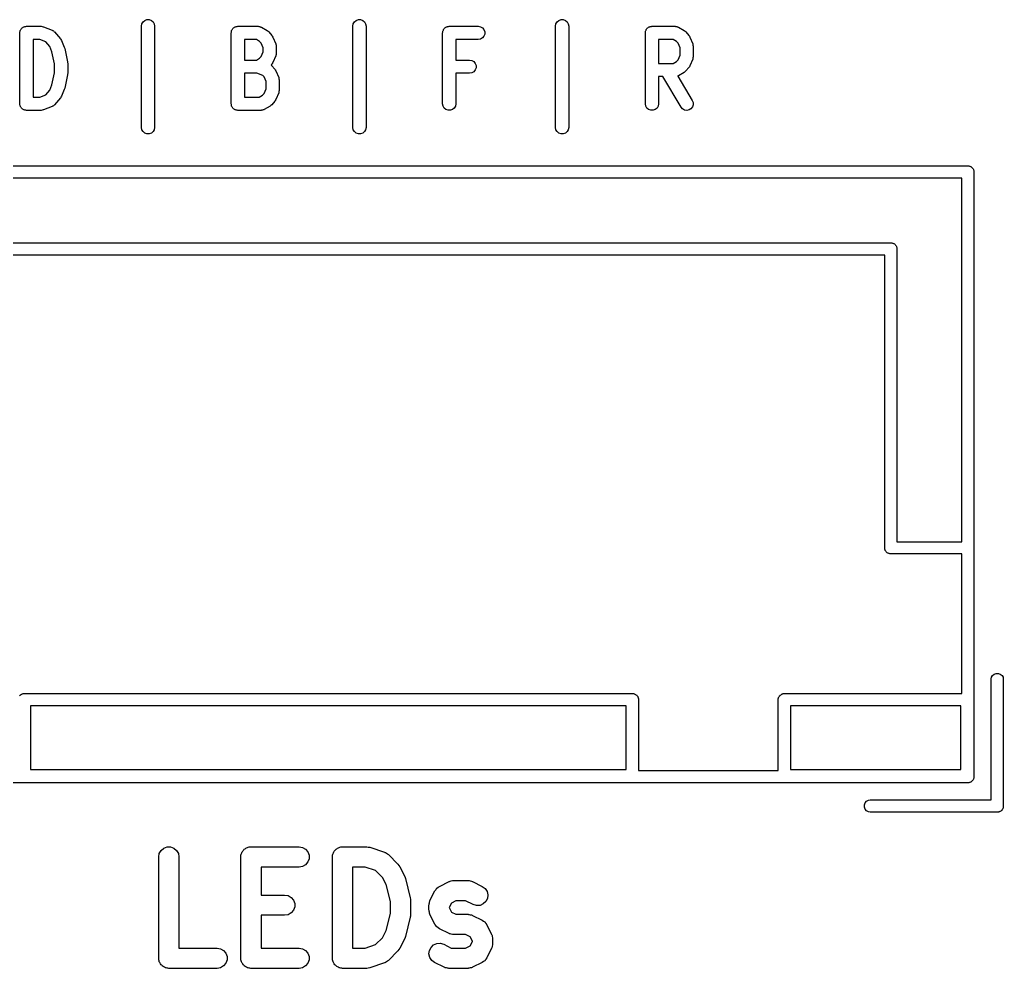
# Model space of a CAD drawing. Extents: x 100.8 to 195, y -113.5 to -35.1.
# Drawn here: x 137.8 to 147.51, y -99.25 to -89.89 of the extents above; entities that cross this region are included whole.
import ezdxf

# ---------------------------------------------------------------- set-up
doc = ezdxf.new("R2010")
doc.units = 0
doc.header["$MEASUREMENT"] = 0
doc.layers.add('BLACK', color=7, linetype='CONTINUOUS')

msp = doc.modelspace()

# ---------------------------------------------------------------- linework, layer by layer
at = {"layer": 'BLACK', "linetype": 'CONTINUOUS'}
for p, q in [((137.826, -89.9712), (137.83, -89.9669)), ((137.83, -89.9669), (137.835, -89.964)), ((137.835, -89.964), (137.839, -89.9604)), ((137.839, -89.9604), (137.844, -89.9584)), ((137.844, -89.9584), (137.849, -89.9556)), ((137.849, -89.9556), (137.855, -89.9546)), ((137.855, -89.9546), (137.86, -89.9527)), ((137.86, -89.9527), (137.866, -89.9527)), ((137.866, -89.9527), (137.871, -89.9517)), ((137.871, -89.9517), (138.014, -89.9517)), ((138.014, -89.9517), (138.015, -89.9518)), ((138.015, -89.9518), (138.016, -89.9517)), ((138.016, -89.9517), (138.026, -89.9537)), ((138.026, -89.9537), (138.037, -89.9556)), ((138.037, -89.9556), (138.037, -89.9559)), ((138.037, -89.9559), (138.038, -89.9561)), ((138.038, -89.9561), (138.124, -89.9894)), ((139.006, -89.95), (139.01, -89.9278)), ((139.006, -90.95), (139.006, -89.95)), ((139.01, -89.9278), (139.022, -89.9082)), ((139.022, -89.9082), (139.039, -89.8937)), ((139.039, -89.8937), (139.06, -89.886)), ((139.06, -89.886), (139.083, -89.886)), ((139.083, -89.886), (139.104, -89.8937)), ((139.104, -89.8937), (139.121, -89.9082)), ((139.121, -89.9082), (139.133, -89.9278)), ((139.133, -89.9278), (139.136, -89.95)), ((139.136, -89.95), (139.136, -90.95)), ((139.912, -89.9712), (139.915, -89.9669)), ((139.915, -89.9669), (139.92, -89.964)), ((139.92, -89.964), (139.925, -89.9604)), ((139.925, -89.9604), (139.93, -89.9584)), ((139.93, -89.9584), (139.935, -89.9556)), ((139.935, -89.9556), (139.941, -89.9546)), ((139.941, -89.9546), (139.946, -89.9527)), ((139.946, -89.9527), (139.952, -89.9527)), ((139.952, -89.9527), (139.957, -89.9517)), ((139.957, -89.9517), (140.157, -89.9517)), ((140.157, -89.9517), (140.163, -89.9527)), ((140.163, -89.9527), (140.169, -89.9527)), ((140.169, -89.9527), (140.174, -89.9546)), ((140.174, -89.9546), (140.179, -89.9556)), ((140.179, -89.9556), (140.184, -89.9585)), ((140.184, -89.9585), (140.19, -89.9605)), ((140.19, -89.9605), (140.247, -89.9939)), ((141.092, -89.95), (141.096, -89.9278)), ((141.092, -90.95), (141.092, -89.95)), ((141.096, -89.9278), (141.107, -89.9082)), ((141.107, -89.9082), (141.125, -89.8937)), ((141.125, -89.8937), (141.146, -89.886)), ((141.146, -89.886), (141.168, -89.886)), ((141.168, -89.886), (141.19, -89.8937)), ((141.19, -89.8937), (141.207, -89.9082)), ((141.207, -89.9082), (141.218, -89.9278)), ((141.218, -89.9278), (141.222, -89.95)), ((141.222, -89.95), (141.222, -90.95)), ((141.997, -89.9712), (142.001, -89.9669)), ((142.001, -89.9669), (142.006, -89.964)), ((142.006, -89.964), (142.01, -89.9604)), ((142.01, -89.9604), (142.016, -89.9584)), ((142.016, -89.9584), (142.021, -89.9556)), ((142.021, -89.9556), (142.026, -89.9546)), ((142.026, -89.9546), (142.032, -89.9527)), ((142.032, -89.9527), (142.037, -89.9527)), ((142.037, -89.9527), (142.043, -89.9517)), ((142.043, -89.9517), (142.329, -89.9517)), ((142.329, -89.9517), (142.351, -89.9556)), ((142.351, -89.9556), (142.37, -89.9669)), ((142.37, -89.9669), (142.385, -89.9842)), ((143.092, -89.95), (143.096, -89.9278)), ((143.092, -90.95), (143.092, -89.95)), ((143.096, -89.9278), (143.107, -89.9082)), ((143.107, -89.9082), (143.125, -89.8937)), ((143.125, -89.8937), (143.146, -89.886)), ((143.146, -89.886), (143.168, -89.886)), ((143.168, -89.886), (143.19, -89.8937)), ((143.19, -89.8937), (143.207, -89.9082)), ((143.207, -89.9082), (143.218, -89.9278)), ((143.218, -89.9278), (143.222, -89.95)), ((143.222, -89.95), (143.222, -90.95)), ((143.997, -89.9712), (144.001, -89.9669)), ((144.001, -89.9669), (144.006, -89.964)), ((144.006, -89.964), (144.01, -89.9604)), ((144.01, -89.9604), (144.016, -89.9584)), ((144.016, -89.9584), (144.021, -89.9556)), ((144.021, -89.9556), (144.026, -89.9546)), ((144.026, -89.9546), (144.032, -89.9527)), ((144.032, -89.9527), (144.037, -89.9527)), ((144.037, -89.9527), (144.043, -89.9517)), ((144.043, -89.9517), (144.271, -89.9517)), ((144.271, -89.9517), (144.277, -89.9527)), ((144.277, -89.9527), (144.283, -89.9527)), ((144.283, -89.9527), (144.288, -89.9546)), ((144.288, -89.9546), (144.294, -89.9556)), ((144.294, -89.9556), (144.299, -89.9585)), ((144.299, -89.9585), (144.304, -89.9605)), ((144.304, -89.9605), (144.361, -89.9939)), ((137.806, -90.0167), (137.807, -90.0111)), ((137.806, -90.7167), (137.806, -90.0167)), ((137.807, -90.0054), (137.809, -90)), ((137.807, -90.0111), (137.807, -90.0054)), ((137.809, -90), (137.81, -89.9944)), ((137.81, -89.9944), (137.813, -89.9895)), ((137.813, -89.9895), (137.815, -89.9842)), ((137.815, -89.9842), (137.819, -89.9798)), ((137.819, -89.9798), (137.822, -89.9749)), ((137.822, -89.9749), (137.826, -89.9712)), ((138.124, -89.9894), (138.128, -89.9918)), ((138.128, -89.9918), (138.132, -89.9934)), ((138.132, -89.9934), (138.137, -89.9976)), ((138.137, -89.9976), (138.143, -90.0011)), ((138.143, -90.0011), (138.146, -90.0048)), ((138.146, -90.0048), (138.149, -90.0077)), ((138.149, -90.0077), (138.206, -90.0744)), ((139.892, -90.0167), (139.893, -90.0111)), ((139.892, -90.7167), (139.892, -90.0167)), ((139.893, -90.0054), (139.895, -90)), ((139.893, -90.0111), (139.893, -90.0054)), ((139.895, -90), (139.896, -89.9944)), ((139.896, -89.9944), (139.899, -89.9895)), ((139.899, -89.9895), (139.901, -89.9842)), ((139.901, -89.9842), (139.905, -89.9798)), ((139.905, -89.9798), (139.907, -89.9749)), ((139.907, -89.9749), (139.912, -89.9712)), ((140.247, -89.9939), (140.255, -90.0008)), ((140.255, -90.0008), (140.264, -90.0077)), ((140.264, -90.0077), (140.292, -90.041)), ((140.292, -90.041), (140.297, -90.0495)), ((140.297, -90.0495), (140.303, -90.0577)), ((140.303, -90.0577), (140.331, -90.1244)), ((141.978, -90.0167), (141.979, -90.0111)), ((141.978, -90.7167), (141.978, -90.0167)), ((141.979, -90.0054), (141.981, -90)), ((141.979, -90.0111), (141.979, -90.0054)), ((141.981, -90), (141.982, -89.9944)), ((141.982, -89.9944), (141.985, -89.9895)), ((141.985, -89.9895), (141.987, -89.9842)), ((141.987, -89.9842), (141.99, -89.9798)), ((141.99, -89.9798), (141.993, -89.9749)), ((141.993, -89.9749), (141.997, -89.9712)), ((142.37, -90.0665), (142.351, -90.0777)), ((142.385, -90.0492), (142.37, -90.0665)), ((142.385, -89.9842), (142.393, -90.0054)), ((142.393, -90.028), (142.385, -90.0492)), ((142.393, -90.0054), (142.393, -90.028)), ((143.978, -90.0167), (143.979, -90.0111)), ((143.978, -90.7167), (143.978, -90.0167)), ((143.979, -90.0054), (143.981, -90)), ((143.979, -90.0111), (143.979, -90.0054)), ((143.981, -90), (143.982, -89.9944)), ((143.982, -89.9944), (143.985, -89.9895)), ((143.985, -89.9895), (143.987, -89.9842)), ((143.987, -89.9842), (143.99, -89.9798)), ((143.99, -89.9798), (143.993, -89.9749)), ((143.993, -89.9749), (143.997, -89.9712)), ((144.361, -89.9939), (144.37, -90.0008)), ((144.37, -90.0008), (144.378, -90.0077)), ((144.378, -90.0077), (144.406, -90.041)), ((144.406, -90.041), (144.412, -90.0495)), ((144.412, -90.0495), (144.417, -90.0577)), ((144.417, -90.0577), (144.445, -90.1244)), ((137.936, -90.0817), (137.936, -90.6517)), ((138.002, -90.0817), (137.936, -90.0817)), ((138.061, -90.1047), (138.002, -90.0817)), ((138.101, -90.1514), (138.061, -90.1047)), ((138.123, -90.2031), (138.101, -90.1514)), ((138.206, -90.0744), (138.212, -90.0828)), ((138.212, -90.0828), (138.217, -90.0911)), ((138.217, -90.0911), (138.245, -90.1577)), ((138.245, -90.1577), (138.247, -90.1639)), ((138.247, -90.1639), (138.249, -90.1697)), ((140.022, -90.0817), (140.022, -90.285)), ((140.14, -90.0817), (140.022, -90.0817)), ((140.172, -90.1006), (140.14, -90.0817)), ((140.187, -90.1181), (140.172, -90.1006)), ((140.206, -90.1633), (140.187, -90.1181)), ((140.206, -90.2033), (140.206, -90.1633)), ((140.331, -90.1244), (140.332, -90.1262)), ((140.332, -90.1262), (140.333, -90.1278)), ((140.333, -90.1278), (140.334, -90.1371)), ((140.334, -90.1371), (140.336, -90.1464)), ((140.336, -90.1464), (140.336, -90.1482)), ((140.336, -90.1482), (140.336, -90.15)), ((140.336, -90.15), (140.336, -90.2167)), ((142.329, -90.0817), (142.108, -90.0817)), ((142.108, -90.0817), (142.108, -90.285)), ((142.351, -90.0777), (142.329, -90.0817)), ((144.108, -90.0817), (144.108, -90.3183)), ((144.254, -90.0817), (144.108, -90.0817)), ((144.286, -90.1006), (144.254, -90.0817)), ((144.301, -90.1181), (144.286, -90.1006)), ((144.321, -90.1633), (144.301, -90.1181)), ((144.321, -90.2367), (144.321, -90.1633)), ((144.445, -90.1244), (144.446, -90.1262)), ((144.446, -90.1262), (144.447, -90.1278)), ((144.447, -90.1278), (144.448, -90.1371)), ((144.448, -90.1371), (144.451, -90.1464)), ((144.451, -90.1464), (144.45, -90.1482)), ((144.45, -90.1482), (144.451, -90.15)), ((144.451, -90.15), (144.451, -90.25)), ((138.149, -90.3236), (138.123, -90.2031)), ((138.249, -90.1697), (138.278, -90.303)), ((140.172, -90.266), (140.187, -90.2486)), ((140.187, -90.2486), (140.206, -90.2033)), ((140.331, -90.2423), (140.303, -90.3089)), ((140.332, -90.2405), (140.331, -90.2423)), ((140.333, -90.2389), (140.332, -90.2405)), ((140.334, -90.2295), (140.333, -90.2389)), ((140.336, -90.2203), (140.334, -90.2295)), ((140.336, -90.2167), (140.336, -90.2185)), ((140.336, -90.2185), (140.336, -90.2203)), ((144.301, -90.2819), (144.321, -90.2367)), ((144.451, -90.2536), (144.448, -90.2629)), ((144.451, -90.25), (144.45, -90.2518)), ((144.45, -90.2518), (144.451, -90.2536)), ((138.149, -90.4098), (138.149, -90.3236)), ((138.278, -90.303), (138.278, -90.3099)), ((138.278, -90.3099), (138.279, -90.3167)), ((138.279, -90.3167), (138.279, -90.4167)), ((140.022, -90.285), (140.14, -90.285)), ((140.14, -90.285), (140.172, -90.266)), ((140.292, -90.3256), (140.285, -90.334)), ((140.285, -90.334), (140.286, -90.3345)), ((140.286, -90.3345), (140.289, -90.3381)), ((140.289, -90.3381), (140.292, -90.341)), ((140.297, -90.3172), (140.292, -90.3256)), ((140.292, -90.341), (140.321, -90.3744)), ((140.303, -90.3089), (140.297, -90.3172)), ((142.108, -90.285), (142.243, -90.285)), ((142.243, -90.285), (142.265, -90.2889)), ((142.265, -90.2889), (142.285, -90.3002)), ((142.285, -90.3002), (142.299, -90.3175)), ((142.299, -90.3175), (142.307, -90.3387)), ((142.307, -90.3387), (142.307, -90.3613)), ((144.108, -90.3183), (144.254, -90.3183)), ((144.254, -90.3183), (144.286, -90.2994)), ((144.286, -90.2994), (144.301, -90.2819)), ((144.412, -90.3505), (144.406, -90.359)), ((144.417, -90.3423), (144.412, -90.3505)), ((144.445, -90.2756), (144.417, -90.3423)), ((144.446, -90.2738), (144.445, -90.2756)), ((144.447, -90.2722), (144.446, -90.2738)), ((144.448, -90.2629), (144.447, -90.2722)), ((138.123, -90.5302), (138.149, -90.4098)), ((138.278, -90.4303), (138.249, -90.5636)), ((138.279, -90.4167), (138.278, -90.4234)), ((138.278, -90.4234), (138.278, -90.4303)), ((140.022, -90.415), (140.022, -90.6517)), ((140.145, -90.415), (140.022, -90.415)), ((140.204, -90.438), (140.145, -90.415)), ((140.216, -90.4514), (140.204, -90.438)), ((140.235, -90.4967), (140.216, -90.4514)), ((140.321, -90.3744), (140.326, -90.3828)), ((140.326, -90.3828), (140.331, -90.3911)), ((140.331, -90.3911), (140.36, -90.4577)), ((142.243, -90.415), (142.108, -90.415)), ((142.108, -90.415), (142.108, -90.7167)), ((142.265, -90.4111), (142.243, -90.415)), ((142.285, -90.3998), (142.265, -90.4111)), ((142.299, -90.3825), (142.285, -90.3998)), ((142.307, -90.3613), (142.299, -90.3825)), ((144.149, -90.4483), (144.108, -90.4483)), ((144.108, -90.4483), (144.108, -90.7167)), ((144.33, -90.7501), (144.149, -90.4483)), ((144.299, -90.4415), (144.297, -90.4425)), ((144.297, -90.4425), (144.441, -90.6832)), ((144.304, -90.4395), (144.299, -90.4415)), ((144.361, -90.4061), (144.304, -90.4395)), ((144.37, -90.3992), (144.361, -90.4061)), ((144.378, -90.3923), (144.37, -90.3992)), ((144.406, -90.359), (144.378, -90.3923)), ((138.101, -90.5819), (138.123, -90.5302)), ((140.235, -90.57), (140.235, -90.4967)), ((140.36, -90.4577), (140.36, -90.4595)), ((140.36, -90.4595), (140.361, -90.4611)), ((140.361, -90.4611), (140.363, -90.4705)), ((140.363, -90.4705), (140.365, -90.4797)), ((140.365, -90.4797), (140.365, -90.4815)), ((140.365, -90.4815), (140.365, -90.4833)), ((140.365, -90.4833), (140.365, -90.5833)), ((138.002, -90.6517), (138.061, -90.6287)), ((138.061, -90.6287), (138.101, -90.5819)), ((138.217, -90.6423), (138.211, -90.6505)), ((138.245, -90.5756), (138.217, -90.6423)), ((138.247, -90.5695), (138.245, -90.5756)), ((138.249, -90.5636), (138.247, -90.5695)), ((140.168, -90.6517), (140.201, -90.6327)), ((140.201, -90.6327), (140.216, -90.6153)), ((140.216, -90.6153), (140.235, -90.57)), ((140.36, -90.6089), (140.331, -90.6756)), ((140.361, -90.6056), (140.36, -90.6072)), ((140.36, -90.6072), (140.36, -90.6089)), ((140.363, -90.5962), (140.361, -90.6056)), ((140.365, -90.587), (140.363, -90.5962)), ((140.365, -90.5833), (140.365, -90.5851)), ((140.365, -90.5851), (140.365, -90.587)), ((137.807, -90.7223), (137.806, -90.7167)), ((137.807, -90.728), (137.807, -90.7223)), ((137.809, -90.7333), (137.807, -90.728)), ((137.81, -90.7389), (137.809, -90.7333)), ((137.813, -90.7438), (137.81, -90.7389)), ((137.815, -90.7492), (137.813, -90.7438)), ((137.936, -90.6517), (138.002, -90.6517)), ((138.124, -90.7439), (138.038, -90.7772)), ((138.128, -90.7415), (138.124, -90.7439)), ((138.132, -90.74), (138.128, -90.7415)), ((138.137, -90.7357), (138.132, -90.74)), ((138.143, -90.7322), (138.137, -90.7357)), ((138.146, -90.7286), (138.143, -90.7322)), ((138.149, -90.7256), (138.146, -90.7286)), ((138.206, -90.659), (138.149, -90.7256)), ((138.211, -90.6505), (138.206, -90.659)), ((139.893, -90.7223), (139.892, -90.7167)), ((139.893, -90.728), (139.893, -90.7223)), ((139.895, -90.7333), (139.893, -90.728)), ((139.896, -90.7389), (139.895, -90.7333)), ((139.899, -90.7438), (139.896, -90.7389)), ((139.901, -90.7492), (139.899, -90.7438)), ((140.022, -90.6517), (140.168, -90.6517)), ((140.276, -90.7395), (140.218, -90.7728)), ((140.284, -90.7325), (140.276, -90.7395)), ((140.292, -90.7256), (140.284, -90.7325)), ((140.321, -90.6923), (140.292, -90.7256)), ((140.326, -90.6838), (140.321, -90.6923)), ((140.331, -90.6756), (140.326, -90.6838)), ((141.982, -90.7389), (141.978, -90.7167)), ((141.993, -90.7584), (141.982, -90.7389)), ((142.104, -90.7389), (142.093, -90.7584)), ((142.108, -90.7167), (142.104, -90.7389)), ((143.982, -90.7389), (143.978, -90.7167)), ((143.993, -90.7584), (143.982, -90.7389)), ((144.104, -90.7389), (144.093, -90.7584)), ((144.108, -90.7167), (144.104, -90.7389)), ((144.441, -90.6832), (144.45, -90.7043)), ((144.45, -90.7269), (144.443, -90.7482)), ((144.45, -90.7043), (144.45, -90.7269)), ((137.819, -90.7535), (137.815, -90.7492)), ((137.822, -90.7584), (137.819, -90.7535)), ((137.826, -90.7621), (137.822, -90.7584)), ((137.83, -90.7665), (137.826, -90.7621)), ((137.835, -90.7693), (137.83, -90.7665)), ((137.839, -90.773), (137.835, -90.7693)), ((137.844, -90.7749), (137.839, -90.773)), ((137.849, -90.7777), (137.844, -90.7749)), ((137.855, -90.7787), (137.849, -90.7777)), ((137.86, -90.7807), (137.855, -90.7787)), ((137.866, -90.7807), (137.86, -90.7807)), ((137.871, -90.7817), (137.866, -90.7807)), ((138.014, -90.7817), (137.871, -90.7817)), ((138.015, -90.7815), (138.014, -90.7817)), ((138.016, -90.7816), (138.015, -90.7815)), ((138.026, -90.7796), (138.016, -90.7816)), ((138.037, -90.7777), (138.026, -90.7796)), ((138.038, -90.7772), (138.037, -90.7774)), ((138.037, -90.7774), (138.037, -90.7777)), ((139.905, -90.7535), (139.901, -90.7492)), ((139.907, -90.7584), (139.905, -90.7535)), ((139.912, -90.7621), (139.907, -90.7584)), ((139.915, -90.7665), (139.912, -90.7621)), ((139.92, -90.7693), (139.915, -90.7665)), ((139.925, -90.773), (139.92, -90.7693)), ((139.93, -90.7749), (139.925, -90.773)), ((139.935, -90.7777), (139.93, -90.7749)), ((139.941, -90.7787), (139.935, -90.7777)), ((139.946, -90.7807), (139.941, -90.7787)), ((139.952, -90.7807), (139.946, -90.7807)), ((139.957, -90.7817), (139.952, -90.7807)), ((140.186, -90.7817), (139.957, -90.7817)), ((140.191, -90.7807), (140.186, -90.7817)), ((140.197, -90.7806), (140.191, -90.7807)), ((140.202, -90.7787), (140.197, -90.7806)), ((140.208, -90.7777), (140.202, -90.7787)), ((140.213, -90.7748), (140.208, -90.7777)), ((140.218, -90.7728), (140.213, -90.7748)), ((142.01, -90.773), (141.993, -90.7584)), ((142.032, -90.7807), (142.01, -90.773)), ((142.054, -90.7807), (142.032, -90.7807)), ((142.075, -90.773), (142.054, -90.7807)), ((142.093, -90.7584), (142.075, -90.773)), ((144.01, -90.773), (143.993, -90.7584)), ((144.032, -90.7807), (144.01, -90.773)), ((144.054, -90.7807), (144.032, -90.7807)), ((144.075, -90.773), (144.054, -90.7807)), ((144.093, -90.7584), (144.075, -90.773)), ((144.345, -90.7672), (144.33, -90.7501)), ((144.365, -90.7781), (144.345, -90.7672)), ((144.387, -90.7817), (144.365, -90.7781)), ((144.409, -90.7774), (144.387, -90.7817)), ((144.428, -90.7657), (144.409, -90.7774)), ((144.443, -90.7482), (144.428, -90.7657)), ((139.01, -90.9722), (139.006, -90.95)), ((139.022, -90.9918), (139.01, -90.9722)), ((139.039, -91.0063), (139.022, -90.9918)), ((139.06, -91.014), (139.039, -91.0063)), ((139.083, -91.014), (139.06, -91.014)), ((139.104, -91.0063), (139.083, -91.014)), ((139.121, -90.9918), (139.104, -91.0063)), ((139.133, -90.9722), (139.121, -90.9918)), ((139.136, -90.95), (139.133, -90.9722)), ((141.096, -90.9722), (141.092, -90.95)), ((141.107, -90.9918), (141.096, -90.9722)), ((141.125, -91.0063), (141.107, -90.9918)), ((141.146, -91.014), (141.125, -91.0063)), ((141.168, -91.014), (141.146, -91.014)), ((141.19, -91.0063), (141.168, -91.014)), ((141.207, -90.9918), (141.19, -91.0063)), ((141.218, -90.9722), (141.207, -90.9918)), ((141.222, -90.95), (141.218, -90.9722)), ((143.096, -90.9722), (143.092, -90.95)), ((143.107, -90.9918), (143.096, -90.9722)), ((143.125, -91.0063), (143.107, -90.9918)), ((143.146, -91.014), (143.125, -91.0063)), ((143.168, -91.014), (143.146, -91.014)), ((143.19, -91.0063), (143.168, -91.014)), ((143.207, -90.9918), (143.19, -91.0063)), ((143.218, -90.9722), (143.207, -90.9918)), ((143.222, -90.95), (143.218, -90.9722)), ((134.535, -91.33), (147.165, -91.33)), ((147.165, -91.33), (147.171, -91.33)), ((147.165, -91.33), (147.165, -91.33)), ((147.171, -91.33), (147.176, -91.3318)), ((147.176, -91.3318), (147.181, -91.3327)), ((147.181, -91.3327), (147.185, -91.3354)), ((147.185, -91.3354), (147.19, -91.3372)), ((147.19, -91.3372), (147.195, -91.3407)), ((147.195, -91.3407), (147.199, -91.3433)), ((147.199, -91.3433), (147.203, -91.3474)), ((147.203, -91.3474), (147.207, -91.3508)), ((147.207, -91.3508), (147.209, -91.3555)), ((147.209, -91.3555), (147.213, -91.3595)), ((147.213, -91.3595), (147.215, -91.3645)), ((147.215, -91.3645), (147.217, -91.3692)), ((147.217, -91.3692), (147.218, -91.3744)), ((147.218, -91.3744), (147.22, -91.3794)), ((147.22, -91.3794), (147.22, -91.3847)), ((147.22, -91.3847), (147.22, -91.3848)), ((147.22, -91.3848), (147.22, -97.3652)), ((147.1, -91.45), (134.6, -91.45)), ((147.1, -95.04), (147.1, -91.45)), ((135.295, -92.09), (146.405, -92.09)), ((146.405, -92.09), (146.411, -92.09)), ((146.405, -92.09), (146.405, -92.09)), ((146.411, -92.09), (146.416, -92.0918)), ((146.416, -92.0918), (146.421, -92.0927)), ((146.421, -92.0927), (146.425, -92.0954)), ((146.425, -92.0954), (146.43, -92.0972)), ((146.43, -92.0972), (146.435, -92.1007)), ((146.435, -92.1007), (146.439, -92.1033)), ((146.439, -92.1033), (146.443, -92.1074)), ((146.443, -92.1074), (146.447, -92.1108)), ((146.447, -92.1108), (146.449, -92.1155)), ((146.449, -92.1155), (146.453, -92.1195)), ((146.453, -92.1195), (146.455, -92.1245)), ((146.455, -92.1245), (146.457, -92.1292)), ((146.457, -92.1292), (146.458, -92.1344)), ((146.458, -92.1344), (146.46, -92.1394)), ((146.46, -92.1394), (146.46, -92.1447)), ((146.46, -92.1447), (146.46, -92.1448)), ((146.46, -92.1448), (146.46, -95.04)), ((146.34, -92.21), (135.36, -92.21)), ((146.34, -95.1052), (146.34, -92.21)), ((146.34, -95.1053), (146.34, -95.1052)), ((146.34, -95.1106), (146.34, -95.1053)), ((146.342, -95.1156), (146.34, -95.1106)), ((146.46, -95.04), (147.1, -95.04)), ((146.343, -95.1208), (146.342, -95.1156)), ((146.345, -95.1255), (146.343, -95.1208)), ((146.347, -95.1305), (146.345, -95.1255)), ((146.351, -95.1345), (146.347, -95.1305)), ((146.353, -95.1392), (146.351, -95.1345)), ((146.357, -95.1426), (146.353, -95.1392)), ((146.361, -95.1467), (146.357, -95.1426)), ((146.365, -95.1493), (146.361, -95.1467)), ((146.37, -95.1528), (146.365, -95.1493)), ((146.375, -95.1546), (146.37, -95.1528)), ((146.379, -95.1573), (146.375, -95.1546)), ((146.384, -95.1582), (146.379, -95.1573)), ((146.389, -95.16), (146.384, -95.1582)), ((146.395, -95.16), (146.389, -95.16)), ((147.1, -95.16), (146.395, -95.16)), ((146.395, -95.16), (146.395, -95.16)), ((147.1, -96.54), (147.1, -95.16)), ((147.393, -96.3792), (147.403, -96.3608)), ((147.403, -96.3608), (147.42, -96.3472)), ((147.42, -96.3472), (147.439, -96.34)), ((147.439, -96.34), (147.461, -96.34)), ((147.461, -96.34), (147.48, -96.3472)), ((147.48, -96.3472), (147.497, -96.3608)), ((147.497, -96.3608), (147.507, -96.3792)), ((147.39, -96.3948), (147.393, -96.3792)), ((147.39, -97.59), (147.39, -96.3948)), ((147.507, -96.3792), (147.51, -96.3948)), ((147.51, -96.3948), (147.51, -97.6552)), ((137.803, -96.5608), (137.807, -96.5574)), ((137.807, -96.5574), (137.811, -96.5533)), ((137.811, -96.5533), (137.815, -96.5507)), ((137.815, -96.5507), (137.82, -96.5472)), ((137.82, -96.5472), (137.825, -96.5454)), ((137.825, -96.5454), (137.829, -96.5427)), ((137.829, -96.5427), (137.834, -96.5418)), ((137.834, -96.5418), (137.839, -96.54)), ((137.839, -96.54), (137.845, -96.54)), ((137.845, -96.54), (137.845, -96.54)), ((137.845, -96.54), (143.855, -96.54)), ((143.855, -96.54), (143.855, -96.54)), ((143.855, -96.54), (143.861, -96.54)), ((143.861, -96.54), (143.866, -96.5418)), ((143.866, -96.5418), (143.871, -96.5427)), ((143.871, -96.5427), (143.875, -96.5454)), ((143.875, -96.5454), (143.88, -96.5472)), ((143.88, -96.5472), (143.885, -96.5507)), ((143.885, -96.5507), (143.889, -96.5533)), ((143.889, -96.5533), (143.893, -96.5574)), ((143.893, -96.5574), (143.897, -96.5608)), ((143.897, -96.5608), (143.899, -96.5655)), ((143.899, -96.5655), (143.903, -96.5695)), ((143.903, -96.5695), (143.905, -96.5745)), ((145.295, -96.5745), (145.297, -96.5695)), ((145.297, -96.5695), (145.301, -96.5655)), ((145.301, -96.5655), (145.303, -96.5608)), ((145.303, -96.5608), (145.307, -96.5574)), ((145.307, -96.5574), (145.311, -96.5533)), ((145.311, -96.5533), (145.315, -96.5507)), ((145.315, -96.5507), (145.32, -96.5472)), ((145.32, -96.5472), (145.325, -96.5454)), ((145.325, -96.5454), (145.329, -96.5427)), ((145.329, -96.5427), (145.334, -96.5418)), ((145.334, -96.5418), (145.339, -96.54)), ((145.339, -96.54), (145.345, -96.54)), ((145.345, -96.54), (145.345, -96.54)), ((145.345, -96.54), (147.1, -96.54)), ((137.91, -96.66), (137.91, -97.29)), ((143.79, -96.66), (137.91, -96.66)), ((143.79, -97.29), (143.79, -96.66)), ((143.905, -96.5745), (143.907, -96.5792)), ((143.907, -96.5792), (143.908, -96.5844)), ((143.908, -96.5844), (143.91, -96.5894)), ((143.91, -96.5894), (143.91, -96.5947)), ((143.91, -96.5947), (143.91, -96.5948)), ((143.91, -96.5948), (143.91, -97.3)), ((145.29, -96.5894), (145.292, -96.5844)), ((145.29, -96.5947), (145.29, -96.5894)), ((145.29, -96.5948), (145.29, -96.5947)), ((145.29, -97.3), (145.29, -96.5948)), ((145.292, -96.5844), (145.293, -96.5792)), ((145.293, -96.5792), (145.295, -96.5745)), ((145.41, -96.66), (145.41, -97.29)), ((147.09, -96.66), (145.41, -96.66)), ((147.09, -97.29), (147.09, -96.66)), ((137.91, -97.29), (143.79, -97.29)), ((143.91, -97.3), (145.29, -97.3)), ((145.41, -97.29), (147.09, -97.29)), ((147.165, -97.42), (134.535, -97.42)), ((147.171, -97.42), (147.165, -97.42)), ((147.165, -97.42), (147.165, -97.42)), ((147.176, -97.4182), (147.171, -97.42)), ((147.181, -97.4173), (147.176, -97.4182)), ((147.185, -97.4146), (147.181, -97.4173)), ((147.19, -97.4128), (147.185, -97.4146)), ((147.195, -97.4093), (147.19, -97.4128)), ((147.199, -97.4067), (147.195, -97.4093)), ((147.203, -97.4026), (147.199, -97.4067)), ((147.207, -97.3992), (147.203, -97.4026)), ((147.209, -97.3945), (147.207, -97.3992)), ((147.213, -97.3905), (147.209, -97.3945)), ((147.215, -97.3855), (147.213, -97.3905)), ((147.217, -97.3808), (147.215, -97.3855)), ((147.218, -97.3756), (147.217, -97.3808)), ((147.22, -97.3706), (147.218, -97.3756)), ((147.22, -97.3652), (147.22, -97.3653)), ((147.22, -97.3653), (147.22, -97.3706)), ((146.14, -97.6394), (146.147, -97.6195)), ((146.147, -97.6195), (146.161, -97.6033)), ((146.161, -97.6033), (146.179, -97.5927)), ((146.179, -97.5927), (146.195, -97.59)), ((146.195, -97.59), (147.39, -97.59)), ((146.14, -97.6606), (146.14, -97.6394)), ((146.147, -97.6805), (146.14, -97.6606)), ((146.161, -97.6967), (146.147, -97.6805)), ((146.179, -97.7073), (146.161, -97.6967)), ((146.195, -97.71), (146.179, -97.7073)), ((147.455, -97.71), (146.195, -97.71)), ((147.461, -97.71), (147.455, -97.71)), ((147.455, -97.71), (147.455, -97.71)), ((147.466, -97.7082), (147.461, -97.71)), ((147.471, -97.7073), (147.466, -97.7082)), ((147.475, -97.7046), (147.471, -97.7073)), ((147.48, -97.7028), (147.475, -97.7046)), ((147.485, -97.6993), (147.48, -97.7028)), ((147.489, -97.6967), (147.485, -97.6993)), ((147.493, -97.6926), (147.489, -97.6967)), ((147.497, -97.6892), (147.493, -97.6926)), ((147.499, -97.6845), (147.497, -97.6892)), ((147.503, -97.6805), (147.499, -97.6845)), ((147.505, -97.6755), (147.503, -97.6805)), ((147.507, -97.6708), (147.505, -97.6755)), ((147.508, -97.6656), (147.507, -97.6708)), ((147.51, -97.6606), (147.508, -97.6656)), ((147.51, -97.6552), (147.51, -97.6553)), ((147.51, -97.6553), (147.51, -97.6606)), ((139.176, -98.1524), (139.182, -98.1182)), ((139.182, -98.1182), (139.2, -98.0881)), ((139.2, -98.0881), (139.226, -98.0658)), ((139.226, -98.0658), (139.259, -98.0539)), ((139.259, -98.0539), (139.294, -98.0539)), ((139.294, -98.0539), (139.326, -98.0658)), ((139.326, -98.0658), (139.353, -98.0881)), ((139.353, -98.0881), (139.37, -98.1182)), ((139.37, -98.1182), (139.376, -98.1524)), ((139.99, -98.1268), (139.992, -98.1182)), ((139.992, -98.1182), (139.996, -98.1106)), ((139.996, -98.1106), (139.999, -98.1024)), ((139.999, -98.1024), (140.005, -98.0957)), ((140.005, -98.0957), (140.009, -98.0881)), ((140.009, -98.0881), (140.016, -98.0825)), ((140.016, -98.0825), (140.021, -98.0758)), ((140.021, -98.0758), (140.029, -98.0714)), ((140.029, -98.0714), (140.036, -98.0658)), ((140.036, -98.0658), (140.044, -98.0628)), ((140.044, -98.0628), (140.052, -98.0584)), ((140.052, -98.0584), (140.06, -98.0569)), ((140.06, -98.0569), (140.068, -98.0539)), ((140.068, -98.0539), (140.077, -98.0539)), ((140.077, -98.0539), (140.086, -98.0524)), ((140.086, -98.0524), (140.562, -98.0524)), ((140.562, -98.0524), (140.596, -98.0584)), ((140.596, -98.0584), (140.626, -98.0758)), ((140.626, -98.0758), (140.649, -98.1024)), ((140.649, -98.1024), (140.66, -98.135)), ((140.895, -98.1268), (140.897, -98.1182)), ((140.897, -98.1182), (140.901, -98.1106)), ((140.901, -98.1106), (140.904, -98.1024)), ((140.904, -98.1024), (140.909, -98.0957)), ((140.909, -98.0957), (140.914, -98.0881)), ((140.914, -98.0881), (140.921, -98.0825)), ((140.921, -98.0825), (140.926, -98.0758)), ((140.926, -98.0758), (140.934, -98.0714)), ((140.934, -98.0714), (140.94, -98.0658)), ((140.94, -98.0658), (140.949, -98.0628)), ((140.949, -98.0628), (140.956, -98.0584)), ((140.956, -98.0584), (140.965, -98.0569)), ((140.965, -98.0569), (140.973, -98.0539)), ((140.973, -98.0539), (140.982, -98.0539)), ((140.982, -98.0539), (140.99, -98.0524)), ((140.99, -98.0524), (141.229, -98.0524)), ((141.229, -98.0524), (141.244, -98.0552)), ((141.244, -98.0552), (141.26, -98.0575)), ((141.26, -98.0575), (141.403, -98.1051)), ((141.403, -98.1051), (141.408, -98.1079)), ((141.408, -98.1079), (141.414, -98.1094)), ((141.414, -98.1094), (141.423, -98.1161)), ((141.423, -98.1161), (141.434, -98.1217)), ((141.434, -98.1217), (141.437, -98.126)), ((139.176, -99.1524), (139.176, -98.1524)), ((139.376, -98.1524), (139.376, -99.0524)), ((139.986, -98.1524), (139.987, -98.1438)), ((139.986, -99.1524), (139.986, -98.1524)), ((139.987, -98.135), (139.99, -98.1268)), ((139.987, -98.1438), (139.987, -98.135)), ((140.649, -98.2024), (140.626, -98.229)), ((140.66, -98.1697), (140.649, -98.2024)), ((140.66, -98.135), (140.66, -98.1697)), ((140.89, -98.1524), (140.892, -98.1438)), ((140.89, -99.1524), (140.89, -98.1524)), ((140.892, -98.135), (140.895, -98.1268)), ((140.892, -98.1438), (140.892, -98.135)), ((141.437, -98.126), (141.442, -98.1293)), ((141.442, -98.1293), (141.537, -98.2245)), ((140.562, -98.2524), (140.186, -98.2524)), ((140.186, -98.2524), (140.186, -98.5286)), ((140.596, -98.2463), (140.562, -98.2524)), ((140.626, -98.229), (140.596, -98.2463)), ((141.09, -98.2524), (141.09, -99.0524)), ((141.212, -98.2524), (141.09, -98.2524)), ((141.317, -98.2874), (141.212, -98.2524)), ((141.384, -98.3545), (141.317, -98.2874)), ((141.537, -98.2245), (141.547, -98.2377)), ((141.547, -98.2377), (141.556, -98.2505)), ((141.556, -98.2505), (141.604, -98.3458)), ((141.42, -98.4254), (141.384, -98.3545)), ((141.604, -98.3458), (141.607, -98.3562)), ((141.607, -98.3562), (141.611, -98.3662)), ((141.611, -98.3662), (141.659, -98.5567)), ((141.946, -98.4439), (142.041, -98.3963)), ((142.041, -98.3963), (142.047, -98.3946)), ((142.047, -98.3946), (142.052, -98.3917)), ((142.052, -98.3917), (142.063, -98.3897)), ((142.063, -98.3897), (142.074, -98.3864)), ((142.074, -98.3864), (142.08, -98.3867)), ((142.08, -98.3867), (142.086, -98.3857)), ((142.086, -98.3857), (142.229, -98.3857)), ((142.229, -98.3857), (142.234, -98.3867)), ((142.234, -98.3867), (142.24, -98.3864)), ((142.24, -98.3864), (142.251, -98.3897)), ((142.251, -98.3897), (142.263, -98.3917)), ((142.263, -98.3917), (142.268, -98.3946)), ((142.268, -98.3946), (142.273, -98.3963)), ((142.273, -98.3963), (142.369, -98.4439)), ((141.462, -98.5933), (141.42, -98.4254)), ((141.853, -98.5838), (141.901, -98.4886)), ((141.901, -98.4886), (141.91, -98.4768)), ((141.91, -98.4768), (141.918, -98.4646)), ((141.918, -98.4646), (141.92, -98.4629)), ((141.92, -98.4629), (141.922, -98.4607)), ((141.922, -98.4607), (141.934, -98.4526)), ((141.934, -98.4526), (141.946, -98.4439)), ((142.369, -98.4439), (142.396, -98.4646)), ((142.396, -98.4646), (142.416, -98.4936)), ((142.416, -98.4936), (142.424, -98.5273)), ((140.186, -98.5286), (140.419, -98.5286)), ((140.419, -98.5286), (140.453, -98.5346)), ((140.453, -98.5346), (140.483, -98.552)), ((140.483, -98.552), (140.506, -98.5786)), ((140.506, -98.5786), (140.518, -98.6112)), ((141.462, -98.7115), (141.462, -98.5933)), ((141.659, -98.5567), (141.66, -98.5689)), ((141.66, -98.5689), (141.662, -98.581)), ((141.662, -98.581), (141.662, -98.7238)), ((141.844, -98.6171), (141.847, -98.6059)), ((141.847, -98.6059), (141.849, -98.5944)), ((141.849, -98.5944), (141.852, -98.5894)), ((141.852, -98.5894), (141.853, -98.5838)), ((142.109, -98.5857), (142.065, -98.6079)), ((142.205, -98.5857), (142.109, -98.5857)), ((142.279, -98.6228), (142.205, -98.5857)), ((142.404, -98.5929), (142.379, -98.6168)), ((142.42, -98.5618), (142.404, -98.5929)), ((142.424, -98.5273), (142.42, -98.5618)), ((140.506, -98.6786), (140.483, -98.7052)), ((140.518, -98.6459), (140.506, -98.6786)), ((140.518, -98.6112), (140.518, -98.6459)), ((141.843, -98.6286), (141.844, -98.6229)), ((141.843, -98.6762), (141.843, -98.6286)), ((141.844, -98.6819), (141.843, -98.6762)), ((141.844, -98.6229), (141.844, -98.6171)), ((141.844, -98.6876), (141.844, -98.6819)), ((141.847, -98.6989), (141.844, -98.6876)), ((141.849, -98.7104), (141.847, -98.6989)), ((142.065, -98.6079), (142.043, -98.6522)), ((142.043, -98.6522), (142.043, -98.6526)), ((142.043, -98.6526), (142.065, -98.6969)), ((142.065, -98.6969), (142.109, -98.719)), ((142.312, -98.6327), (142.279, -98.6228)), ((142.347, -98.6306), (142.312, -98.6327)), ((142.379, -98.6168), (142.347, -98.6306)), ((140.419, -98.7286), (140.186, -98.7286)), ((140.186, -98.7286), (140.186, -99.0524)), ((140.453, -98.7225), (140.419, -98.7286)), ((140.483, -98.7052), (140.453, -98.7225)), ((141.42, -98.8794), (141.462, -98.7115)), ((141.659, -98.7481), (141.611, -98.9385)), ((141.66, -98.7359), (141.659, -98.7481)), ((141.662, -98.7238), (141.66, -98.7359)), ((141.852, -98.7154), (141.849, -98.7104)), ((141.853, -98.7209), (141.852, -98.7154)), ((141.901, -98.8161), (141.853, -98.7209)), ((142.109, -98.719), (142.229, -98.719)), ((142.229, -98.719), (142.234, -98.72)), ((142.234, -98.72), (142.24, -98.7197)), ((142.24, -98.7197), (142.251, -98.723)), ((142.251, -98.723), (142.263, -98.7251)), ((142.263, -98.7251), (142.268, -98.728)), ((142.268, -98.728), (142.273, -98.7296)), ((142.273, -98.7296), (142.369, -98.7772)), ((142.369, -98.7772), (142.38, -98.786)), ((142.38, -98.786), (142.393, -98.7941)), ((142.393, -98.7941), (142.394, -98.7963)), ((142.394, -98.7963), (142.396, -98.7979)), ((142.396, -98.7979), (142.405, -98.8102)), ((141.384, -98.9503), (141.42, -98.8794)), ((141.91, -98.8279), (141.901, -98.8161)), ((141.918, -98.8402), (141.91, -98.8279)), ((141.92, -98.8418), (141.918, -98.8402)), ((141.922, -98.844), (141.92, -98.8418)), ((141.934, -98.8521), (141.922, -98.844)), ((141.946, -98.8609), (141.934, -98.8521)), ((142.041, -98.9085), (141.946, -98.8609)), ((142.405, -98.8102), (142.413, -98.8219)), ((142.413, -98.8219), (142.461, -98.9172)), ((141.317, -99.0174), (141.384, -98.9503)), ((141.604, -98.959), (141.556, -99.0542)), ((141.607, -98.9485), (141.604, -98.959)), ((141.611, -98.9385), (141.607, -98.9485)), ((142.047, -98.9101), (142.041, -98.9085)), ((142.052, -98.913), (142.047, -98.9101)), ((142.063, -98.915), (142.052, -98.913)), ((142.074, -98.9184), (142.063, -98.915)), ((142.08, -98.918), (142.074, -98.9184)), ((142.086, -98.919), (142.08, -98.918)), ((142.205, -98.919), (142.086, -98.919)), ((142.249, -98.9412), (142.205, -98.919)), ((142.271, -98.9855), (142.249, -98.9412)), ((142.249, -99.0302), (142.271, -98.9859)), ((142.271, -98.9859), (142.271, -98.9855)), ((142.461, -98.9172), (142.463, -98.9227)), ((142.463, -98.9227), (142.465, -98.9277)), ((142.465, -98.9277), (142.467, -98.9392)), ((142.467, -98.9392), (142.471, -98.9505)), ((142.471, -98.9505), (142.47, -98.9562)), ((142.47, -98.9562), (142.471, -98.9619)), ((142.471, -98.9619), (142.471, -99.0095)), ((139.376, -99.0524), (139.752, -99.0524)), ((139.752, -99.0524), (139.787, -99.0584)), ((139.787, -99.0584), (139.817, -99.0758)), ((139.817, -99.0758), (139.839, -99.1024)), ((140.186, -99.0524), (140.562, -99.0524)), ((140.562, -99.0524), (140.596, -99.0584)), ((140.596, -99.0584), (140.626, -99.0758)), ((140.626, -99.0758), (140.649, -99.1024)), ((141.09, -99.0524), (141.212, -99.0524)), ((141.212, -99.0524), (141.317, -99.0174)), ((141.537, -99.0802), (141.442, -99.1755)), ((141.547, -99.0671), (141.537, -99.0802)), ((141.556, -99.0542), (141.547, -99.0671)), ((141.843, -99.1108), (141.847, -99.0763)), ((141.847, -99.0763), (141.863, -99.0452)), ((141.863, -99.0452), (141.888, -99.0213)), ((141.888, -99.0213), (141.92, -99.0075)), ((141.92, -99.0075), (141.954, -99.0054)), ((141.954, -99.0054), (141.988, -99.0153)), ((141.988, -99.0153), (142.062, -99.0524)), ((142.062, -99.0524), (142.205, -99.0524)), ((142.205, -99.0524), (142.249, -99.0302)), ((142.461, -99.0542), (142.413, -99.1495)), ((142.463, -99.0487), (142.461, -99.0542)), ((142.465, -99.0437), (142.463, -99.0487)), ((142.467, -99.0322), (142.465, -99.0437)), ((142.471, -99.021), (142.467, -99.0322)), ((142.471, -99.0095), (142.47, -99.0152)), ((142.47, -99.0152), (142.471, -99.021)), ((139.178, -99.161), (139.176, -99.1524)), ((139.178, -99.1697), (139.178, -99.161)), ((139.181, -99.178), (139.178, -99.1697)), ((139.182, -99.1866), (139.181, -99.178)), ((139.187, -99.1942), (139.182, -99.1866)), ((139.839, -99.1024), (139.851, -99.135)), ((139.851, -99.1697), (139.839, -99.2024)), ((139.851, -99.135), (139.851, -99.1697)), ((139.987, -99.161), (139.986, -99.1524)), ((139.987, -99.1697), (139.987, -99.161)), ((139.99, -99.178), (139.987, -99.1697)), ((139.992, -99.1866), (139.99, -99.178)), ((139.996, -99.1942), (139.992, -99.1866)), ((140.649, -99.1024), (140.66, -99.135)), ((140.66, -99.1697), (140.649, -99.2024)), ((140.66, -99.135), (140.66, -99.1697)), ((140.892, -99.161), (140.89, -99.1524)), ((140.892, -99.1697), (140.892, -99.161)), ((140.895, -99.178), (140.892, -99.1697)), ((140.897, -99.1866), (140.895, -99.178)), ((140.901, -99.1942), (140.897, -99.1866)), ((141.423, -99.1887), (141.414, -99.1954)), ((141.434, -99.1831), (141.423, -99.1887)), ((141.437, -99.1788), (141.434, -99.1831)), ((141.442, -99.1755), (141.437, -99.1788)), ((141.851, -99.1445), (141.843, -99.1108)), ((141.87, -99.1735), (141.851, -99.1445)), ((141.898, -99.1942), (141.87, -99.1735)), ((142.38, -99.1855), (142.369, -99.1942)), ((142.393, -99.1774), (142.38, -99.1855)), ((142.394, -99.1752), (142.393, -99.1774)), ((142.396, -99.1735), (142.394, -99.1752)), ((142.405, -99.1613), (142.396, -99.1735)), ((142.413, -99.1495), (142.405, -99.1613)), ((139.19, -99.2024), (139.187, -99.1942)), ((139.195, -99.2091), (139.19, -99.2024)), ((139.2, -99.2167), (139.195, -99.2091)), ((139.206, -99.2223), (139.2, -99.2167)), ((139.212, -99.229), (139.206, -99.2223)), ((139.219, -99.2334), (139.212, -99.229)), ((139.226, -99.239), (139.219, -99.2334)), ((139.234, -99.242), (139.226, -99.239)), ((139.242, -99.2463), (139.234, -99.242)), ((139.251, -99.2479), (139.242, -99.2463)), ((139.259, -99.2509), (139.251, -99.2479)), ((139.268, -99.2509), (139.259, -99.2509)), ((139.276, -99.2524), (139.268, -99.2509)), ((139.752, -99.2524), (139.276, -99.2524)), ((139.787, -99.2463), (139.752, -99.2524)), ((139.817, -99.229), (139.787, -99.2463)), ((139.839, -99.2024), (139.817, -99.229)), ((139.999, -99.2024), (139.996, -99.1942)), ((140.005, -99.2091), (139.999, -99.2024)), ((140.009, -99.2167), (140.005, -99.2091)), ((140.016, -99.2223), (140.009, -99.2167)), ((140.021, -99.229), (140.016, -99.2223)), ((140.029, -99.2334), (140.021, -99.229)), ((140.036, -99.239), (140.029, -99.2334)), ((140.044, -99.242), (140.036, -99.239)), ((140.052, -99.2463), (140.044, -99.242)), ((140.06, -99.2479), (140.052, -99.2463)), ((140.068, -99.2509), (140.06, -99.2479)), ((140.077, -99.2509), (140.068, -99.2509)), ((140.086, -99.2524), (140.077, -99.2509)), ((140.562, -99.2524), (140.086, -99.2524)), ((140.596, -99.2463), (140.562, -99.2524)), ((140.626, -99.229), (140.596, -99.2463)), ((140.649, -99.2024), (140.626, -99.229)), ((140.904, -99.2024), (140.901, -99.1942)), ((140.909, -99.2091), (140.904, -99.2024)), ((140.914, -99.2167), (140.909, -99.2091)), ((140.921, -99.2223), (140.914, -99.2167)), ((140.926, -99.229), (140.921, -99.2223)), ((140.934, -99.2334), (140.926, -99.229)), ((140.94, -99.239), (140.934, -99.2334)), ((140.949, -99.242), (140.94, -99.239)), ((140.956, -99.2463), (140.949, -99.242)), ((140.965, -99.2479), (140.956, -99.2463)), ((140.973, -99.2509), (140.965, -99.2479)), ((140.982, -99.2509), (140.973, -99.2509)), ((140.99, -99.2524), (140.982, -99.2509)), ((141.229, -99.2524), (140.99, -99.2524)), ((141.244, -99.2496), (141.229, -99.2524)), ((141.26, -99.2472), (141.244, -99.2496)), ((141.403, -99.1996), (141.26, -99.2472)), ((141.408, -99.1969), (141.403, -99.1996)), ((141.414, -99.1954), (141.408, -99.1969)), ((141.993, -99.2418), (141.898, -99.1942)), ((141.999, -99.2435), (141.993, -99.2418)), ((142.004, -99.2463), (141.999, -99.2435)), ((142.015, -99.2484), (142.004, -99.2463)), ((142.027, -99.2517), (142.015, -99.2484)), ((142.032, -99.2514), (142.027, -99.2517)), ((142.038, -99.2524), (142.032, -99.2514)), ((142.229, -99.2524), (142.038, -99.2524)), ((142.234, -99.2514), (142.229, -99.2524)), ((142.24, -99.2517), (142.234, -99.2514)), ((142.251, -99.2484), (142.24, -99.2517)), ((142.263, -99.2463), (142.251, -99.2484)), ((142.268, -99.2435), (142.263, -99.2463)), ((142.273, -99.2418), (142.268, -99.2435)), ((142.369, -99.1942), (142.273, -99.2418))]:
    msp.add_line(p, q, dxfattribs=at)

doc.saveas('drawing.dxf')
